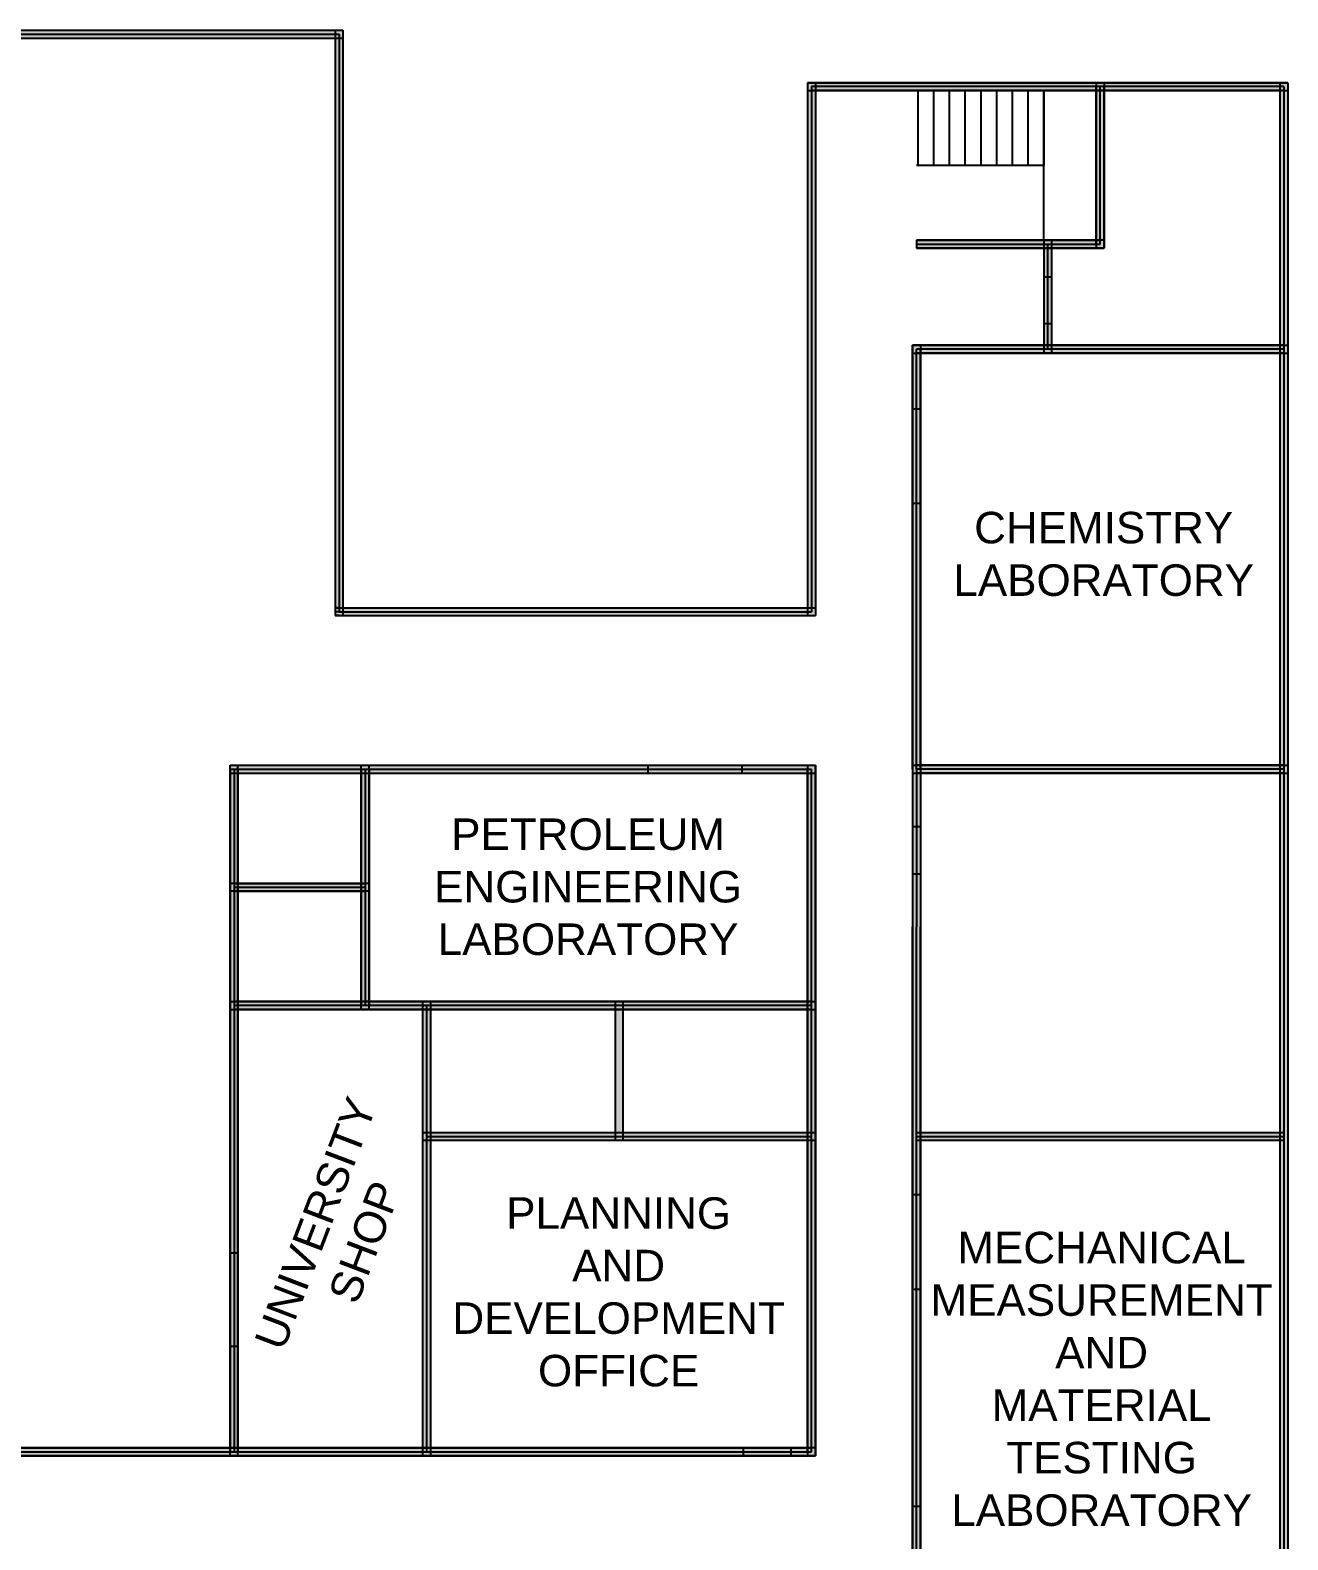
# Model space of a CAD drawing. Header units: millimetres. Extents: x 3.1 to 63.3, y 1.8 to 56.
# Drawn here: x 39.33 to 63.29, y 27.21 to 55.96 of the extents above; entities that cross this region are included whole.
import ezdxf

# ---------------------------------------------------------------- set-up
doc = ezdxf.new("R2010")
doc.units = ezdxf.units.MM
for name, color, linetype in [('1 - 1Z', 7, 'Continuous'), ('hatches', 7, 'Continuous'), ('label', 7, 'Continuous')]:
    doc.layers.add(name, color=color, linetype=linetype)
doc.styles.get("Standard").update_dxf_attribs({"font": 'arial.ttf'})

msp = doc.modelspace()

# ---------------------------------------------------------------- hatches: boundary and pattern name
at = {"layer": 'hatches'}
h = msp.add_hatch(color=256, dxfattribs=at)
h.dxf.hatch_style = 1
h.paths.add_polyline_path([(45.286, 55.959), (45.136, 55.959), (45.136, 55.884), (45.211, 55.884), (45.211, 55.809), (45.286, 55.809)])
h.paths.add_polyline_path([(45.211, 55.884), (45.136, 55.884), (45.136, 55.809), (45.211, 55.809)], flags=17)
h.paths.add_polyline_path([(45.136, 55.884), (36.461, 55.884), (29.961, 55.884), (21.286, 55.884), (21.286, 55.809), (45.136, 55.809)])
h.paths.add_polyline_path([(45.136, 55.959), (21.286, 55.959), (21.286, 55.884), (29.961, 55.884), (36.461, 55.884), (45.136, 55.884)])
h.paths.add_polyline_path([(45.211, 55.809), (45.136, 55.809), (45.136, 44.959), (45.211, 44.959)])
h.paths.add_polyline_path([(45.286, 55.809), (45.211, 55.809), (45.211, 44.959), (45.286, 44.959)])
h.paths.add_polyline_path([(45.211, 44.959), (45.136, 44.959), (45.136, 44.884), (45.211, 44.884)])
h.paths.add_polyline_path([(45.286, 44.959), (45.211, 44.959), (45.211, 44.884), (45.286, 44.884)])
h.paths.add_polyline_path([(45.286, 44.884), (45.211, 44.884), (45.136, 44.884), (45.136, 44.809), (45.286, 44.809)])
h.paths.add_polyline_path([(54.136, 44.959), (45.286, 44.959), (45.286, 44.884), (54.136, 44.884)])
h.paths.add_polyline_path([(54.136, 44.884), (45.286, 44.884), (45.286, 44.809), (54.136, 44.809)])
h.paths.add_polyline_path([(54.211, 44.959), (54.136, 44.959), (54.136, 44.884), (54.211, 44.884)], flags=17)
h.paths.add_polyline_path([(54.286, 44.959), (54.211, 44.959), (54.211, 44.884), (54.136, 44.884), (54.136, 44.809), (54.286, 44.809)])
h.paths.add_polyline_path([(54.286, 54.809), (54.211, 54.809), (54.211, 44.959), (54.286, 44.959)])
h.paths.add_polyline_path([(54.211, 54.809), (54.136, 54.809), (54.136, 44.959), (54.211, 44.959)])
h.paths.add_polyline_path([(54.286, 54.884), (54.211, 54.884), (54.211, 54.809), (54.286, 54.809)], flags=17)
h.paths.add_polyline_path([(54.286, 54.959), (54.136, 54.959), (54.136, 54.809), (54.211, 54.809), (54.211, 54.884), (54.286, 54.884)])
h.paths.add_polyline_path([(59.636, 54.959), (54.286, 54.959), (54.286, 54.884), (56.211, 54.884), (59.636, 54.884)])
h.paths.add_polyline_path([(59.636, 54.884), (56.211, 54.884), (54.286, 54.884), (54.286, 54.809), (59.636, 54.809)])
h.paths.add_polyline_path([(59.786, 54.959), (59.636, 54.959), (59.636, 54.884), (59.786, 54.884)])
h.paths.add_polyline_path([(59.786, 54.884), (59.711, 54.884), (59.711, 54.809), (59.786, 54.809)])
h = msp.add_hatch(color=256, dxfattribs=at)
h.dxf.hatch_style = 1
h.paths.add_polyline_path([(63.286, 54.959), (63.136, 54.959), (63.136, 54.884), (63.211, 54.884), (63.211, 54.809), (63.286, 54.809)])
h.paths.add_polyline_path([(63.136, 54.884), (59.786, 54.884), (59.786, 54.809), (63.136, 54.809)])
h.paths.add_polyline_path([(63.211, 54.884), (63.136, 54.884), (63.136, 54.809), (63.211, 54.809)], flags=17)
h.paths.add_polyline_path([(63.136, 54.959), (59.786, 54.959), (59.786, 54.884), (63.136, 54.884)])
h.paths.add_polyline_path([(63.286, 54.809), (63.211, 54.809), (63.211, 49.959), (63.286, 49.959)])
h.paths.add_polyline_path([(63.211, 54.809), (63.136, 54.809), (63.136, 49.959), (63.211, 49.959)])
h.paths.add_polyline_path([(63.286, 49.959), (63.211, 49.959), (63.211, 49.884), (63.211, 49.809), (63.286, 49.809)])
h.paths.add_polyline_path([(63.211, 49.959), (63.136, 49.959), (63.136, 49.884), (63.211, 49.884)])
h.paths.add_polyline_path([(63.211, 49.884), (63.136, 49.884), (63.136, 49.809), (63.211, 49.809)])
h.paths.add_polyline_path([(63.136, 49.884), (58.786, 49.884), (58.786, 49.809), (63.136, 49.809)])
h.paths.add_polyline_path([(63.136, 49.959), (58.786, 49.959), (58.786, 49.884), (63.136, 49.884)])
h.paths.add_polyline_path([(58.786, 50.372), (58.711, 50.372), (58.711, 49.959), (58.786, 49.959)])
h.paths.add_polyline_path([(58.711, 50.372), (58.636, 50.372), (58.636, 49.959), (58.711, 49.959)])
h.paths.add_polyline_path([(58.711, 49.959), (58.636, 49.959), (58.636, 49.884), (58.786, 49.884), (58.786, 49.959)])
h.paths.add_polyline_path([(58.786, 49.884), (58.636, 49.884), (58.636, 49.809), (58.786, 49.809)])
h.paths.add_polyline_path([(58.636, 49.959), (56.286, 49.959), (56.286, 49.884), (58.636, 49.884)])
h.paths.add_polyline_path([(58.636, 49.884), (56.286, 49.884), (56.286, 49.809), (58.636, 49.809)])
h.paths.add_polyline_path([(58.711, 51.809), (58.636, 51.809), (58.636, 51.259), (58.711, 51.259)])
h.paths.add_polyline_path([(58.786, 51.809), (58.711, 51.809), (58.711, 51.259), (58.786, 51.259)])
h.paths.add_polyline_path([(58.786, 51.259), (58.711, 51.259), (58.711, 50.372), (58.786, 50.372)])
h.paths.add_polyline_path([(58.711, 51.259), (58.636, 51.259), (58.636, 50.372), (58.711, 50.372)])
h.paths.add_polyline_path([(56.286, 49.884), (56.211, 49.884), (56.211, 49.809), (56.286, 49.809)], flags=17)
h.paths.add_polyline_path([(56.286, 49.959), (56.136, 49.959), (56.136, 49.809), (56.211, 49.809), (56.211, 49.884), (56.286, 49.884)])
h.paths.add_polyline_path([(56.286, 49.809), (56.211, 49.809), (56.211, 48.749), (56.286, 48.749)])
h.paths.add_polyline_path([(56.211, 49.809), (56.136, 49.809), (56.136, 48.749), (56.211, 48.749)])
h.paths.add_polyline_path([(56.211, 48.749), (56.136, 48.749), (56.136, 46.95), (56.211, 46.95)])
h.paths.add_polyline_path([(56.286, 48.749), (56.211, 48.749), (56.211, 46.95), (56.286, 46.95)])
h.paths.add_polyline_path([(56.211, 46.95), (56.136, 46.95), (56.136, 41.959), (56.211, 41.959)])
h.paths.add_polyline_path([(56.286, 46.95), (56.211, 46.95), (56.211, 41.959), (56.286, 41.959)])
h.paths.add_polyline_path([(56.286, 41.959), (56.211, 41.959), (56.211, 41.884), (56.286, 41.884)])
h.paths.add_polyline_path([(56.286, 41.884), (56.211, 41.884), (56.211, 41.809), (56.286, 41.809)])
h.paths.add_polyline_path([(56.211, 41.884), (56.211, 41.959), (56.136, 41.959), (56.136, 41.809), (56.211, 41.809)])
h = msp.add_hatch(color=256, dxfattribs=at)
h.dxf.hatch_style = 1
h.paths.add_polyline_path([(59.711, 54.884), (59.636, 54.884), (59.636, 54.809), (59.711, 54.809)])
h.paths.add_polyline_path([(59.711, 54.809), (59.636, 54.809), (59.636, 51.959), (59.711, 51.959)])
h.paths.add_polyline_path([(59.786, 54.809), (59.711, 54.809), (59.711, 51.959), (59.786, 51.959)])
h.paths.add_polyline_path([(59.711, 51.959), (59.636, 51.959), (59.636, 51.884), (59.711, 51.884)], flags=17)
h.paths.add_polyline_path([(59.786, 51.959), (59.711, 51.959), (59.711, 51.884), (59.636, 51.884), (59.636, 51.809), (59.786, 51.809)])
h.paths.add_polyline_path([(59.636, 51.959), (58.786, 51.959), (58.786, 51.884), (59.636, 51.884)])
h.paths.add_polyline_path([(59.636, 51.884), (58.786, 51.884), (58.786, 51.809), (59.636, 51.809)])
h.paths.add_polyline_path([(58.786, 51.884), (58.711, 51.884), (58.711, 51.809), (58.786, 51.809)])
h.paths.add_polyline_path([(58.711, 51.884), (58.636, 51.884), (58.636, 51.809), (58.711, 51.809)])
h.paths.add_polyline_path([(58.786, 51.959), (58.636, 51.959), (58.636, 51.884), (58.711, 51.884), (58.786, 51.884)])
h.paths.add_polyline_path([(58.636, 51.959), (56.211, 51.959), (56.211, 51.884), (58.636, 51.884)])
h.paths.add_polyline_path([(58.636, 51.884), (56.211, 51.884), (56.211, 51.809), (58.636, 51.809)])
h = msp.add_hatch(color=256, dxfattribs=at)
h.dxf.hatch_style = 1
h.paths.add_polyline_path([(63.286, 41.809), (63.211, 41.809), (63.211, 38.884), (63.211, 34.884), (63.211, 25.959), (63.286, 25.959)])
h.paths.add_polyline_path([(63.211, 41.809), (63.136, 41.809), (63.136, 34.959), (63.211, 34.959), (63.211, 38.884)])
h.paths.add_polyline_path([(63.211, 34.959), (63.136, 34.959), (63.136, 34.884), (63.211, 34.884)])
h.paths.add_polyline_path([(63.211, 34.884), (63.136, 34.884), (63.136, 34.809), (63.211, 34.809)])
h.paths.add_polyline_path([(63.136, 34.884), (56.286, 34.884), (56.286, 34.809), (63.136, 34.809)])
h.paths.add_polyline_path([(63.136, 34.959), (56.286, 34.959), (56.286, 34.884), (63.136, 34.884)])
h.paths.add_polyline_path([(56.286, 34.959), (56.211, 34.959), (56.211, 34.884), (56.286, 34.884)])
h.paths.add_polyline_path([(56.286, 34.884), (56.211, 34.884), (56.211, 34.809), (56.286, 34.809)])
h.paths.add_polyline_path([(56.286, 39.89), (56.211, 39.89), (56.211, 38.884), (56.211, 34.959), (56.286, 34.959)])
h.paths.add_polyline_path([(56.211, 38.884), (56.211, 39.89), (56.136, 39.89), (56.136, 33.781), (56.211, 33.781), (56.211, 34.884), (56.211, 34.959)])
h.paths.add_polyline_path([(56.286, 34.809), (56.211, 34.809), (56.211, 33.781), (56.286, 33.781)])
h.paths.add_polyline_path([(56.286, 33.781), (56.211, 33.781), (56.211, 31.981), (56.286, 31.981)])
h.paths.add_polyline_path([(56.211, 33.781), (56.136, 33.781), (56.136, 31.981), (56.211, 31.981)])
h.paths.add_polyline_path([(56.286, 31.981), (56.211, 31.981), (56.211, 27.85), (56.286, 27.85)])
h.paths.add_polyline_path([(56.211, 31.981), (56.136, 31.981), (56.136, 27.85), (56.211, 27.85)])
h.paths.add_polyline_path([(56.286, 26.95), (56.211, 26.95), (56.211, 25.959), (56.286, 25.959)])
h.paths.add_polyline_path([(56.286, 27.85), (56.211, 27.85), (56.211, 26.95), (56.286, 26.95)])
h.paths.add_polyline_path([(56.211, 27.85), (56.136, 27.85), (56.136, 26.95), (56.211, 26.95)])
h.paths.add_polyline_path([(56.211, 41.809), (56.136, 41.809), (56.136, 40.79), (56.211, 40.79)])
h.paths.add_polyline_path([(56.286, 41.809), (56.211, 41.809), (56.211, 40.79), (56.286, 40.79)])
h.paths.add_polyline_path([(56.286, 40.79), (56.211, 40.79), (56.211, 39.89), (56.286, 39.89)])
h.paths.add_polyline_path([(56.211, 40.79), (56.136, 40.79), (56.136, 39.89), (56.211, 39.89)])
h.paths.add_polyline_path([(63.136, 41.884), (56.286, 41.884), (56.286, 41.809), (63.136, 41.809)])
h.paths.add_polyline_path([(63.136, 41.959), (56.286, 41.959), (56.286, 41.884), (63.136, 41.884)])
h.paths.add_polyline_path([(63.286, 41.959), (63.211, 41.959), (63.211, 41.884), (63.211, 41.809), (63.286, 41.809)])
h.paths.add_polyline_path([(63.211, 41.959), (63.136, 41.959), (63.136, 41.884), (63.211, 41.884)])
h.paths.add_polyline_path([(63.211, 41.884), (63.136, 41.884), (63.136, 41.809), (63.211, 41.809)])
h.paths.add_polyline_path([(63.286, 49.809), (63.211, 49.809), (63.211, 41.959), (63.286, 41.959)])
h.paths.add_polyline_path([(63.211, 49.809), (63.136, 49.809), (63.136, 41.959), (63.211, 41.959)])
h = msp.add_hatch(color=256, dxfattribs=at)
h.dxf.hatch_style = 1
h.paths.add_polyline_path([(43.286, 41.959), (43.136, 41.959), (43.136, 41.884), (43.211, 41.884), (43.286, 41.884)])
h.paths.add_polyline_path([(43.211, 41.884), (43.136, 41.884), (43.136, 41.809), (43.211, 41.809)])
h.paths.add_polyline_path([(43.286, 41.884), (43.211, 41.884), (43.211, 41.809), (43.286, 41.809)])
h.paths.add_polyline_path([(43.286, 41.809), (43.211, 41.809), (43.211, 39.709), (43.286, 39.709)])
h.paths.add_polyline_path([(43.211, 41.809), (43.136, 41.809), (43.136, 39.709), (43.211, 39.709)])
h.paths.add_polyline_path([(45.633, 41.884), (43.286, 41.884), (43.286, 41.809), (45.633, 41.809)])
h.paths.add_polyline_path([(45.633, 41.959), (43.286, 41.959), (43.286, 41.884), (45.633, 41.884)])
h.paths.add_polyline_path([(45.783, 41.959), (45.633, 41.959), (45.633, 41.884), (45.783, 41.884)])
h.paths.add_polyline_path([(45.783, 41.884), (45.708, 41.884), (45.708, 41.809), (45.783, 41.809)])
h.paths.add_polyline_path([(45.708, 41.884), (45.633, 41.884), (45.633, 41.809), (45.708, 41.809)])
h.paths.add_polyline_path([(45.708, 41.809), (45.633, 41.809), (45.633, 39.709), (45.708, 39.709)])
h.paths.add_polyline_path([(45.783, 41.809), (45.708, 41.809), (45.708, 39.709), (45.783, 39.709)])
h.paths.add_polyline_path([(45.708, 39.709), (45.633, 39.709), (45.633, 39.634), (45.708, 39.634)])
h.paths.add_polyline_path([(45.708, 39.634), (45.633, 39.634), (45.633, 39.559), (45.708, 39.559)])
h.paths.add_polyline_path([(45.783, 39.709), (45.708, 39.709), (45.708, 39.634), (45.708, 39.559), (45.783, 39.559)])
h.paths.add_polyline_path([(45.783, 39.559), (45.708, 39.559), (45.708, 37.459), (45.783, 37.459)])
h.paths.add_polyline_path([(45.708, 39.559), (45.633, 39.559), (45.633, 37.459), (45.708, 37.459)])
h.paths.add_polyline_path([(45.633, 39.709), (43.286, 39.709), (43.286, 39.634), (45.633, 39.634)])
h.paths.add_polyline_path([(45.633, 39.634), (43.286, 39.634), (43.286, 39.559), (45.633, 39.559)])
h.paths.add_polyline_path([(43.211, 39.709), (43.136, 39.709), (43.136, 39.559), (43.211, 39.559)])
h.paths.add_polyline_path([(43.286, 39.709), (43.211, 39.709), (43.211, 39.634), (43.286, 39.634)])
h.paths.add_polyline_path([(43.286, 39.634), (43.211, 39.634), (43.211, 39.559), (43.286, 39.559)])
h.paths.add_polyline_path([(43.286, 39.559), (43.211, 39.559), (43.211, 37.459), (43.286, 37.459)])
h.paths.add_polyline_path([(43.211, 39.559), (43.136, 39.559), (43.136, 37.459), (43.211, 37.459)])
h.paths.add_polyline_path([(51.098, 41.959), (45.783, 41.959), (45.783, 41.884), (51.098, 41.884)])
h.paths.add_polyline_path([(51.098, 41.884), (45.783, 41.884), (45.783, 41.809), (51.098, 41.809)])
h.paths.add_polyline_path([(54.136, 41.959), (52.885, 41.959), (52.885, 41.884), (54.136, 41.884)])
h.paths.add_polyline_path([(54.136, 41.884), (52.885, 41.884), (52.885, 41.809), (54.136, 41.809)])
h.paths.add_polyline_path([(52.885, 41.884), (51.098, 41.884), (51.098, 41.809), (52.885, 41.809)])
h.paths.add_polyline_path([(52.885, 41.959), (51.098, 41.959), (51.098, 41.884), (52.885, 41.884)])
h.paths.add_polyline_path([(54.286, 41.959), (54.136, 41.959), (54.136, 41.884), (54.211, 41.884), (54.211, 41.809), (54.286, 41.809)])
h.paths.add_polyline_path([(54.211, 41.884), (54.136, 41.884), (54.136, 41.809), (54.211, 41.809)], flags=17)
h.paths.add_polyline_path([(54.286, 41.809), (54.211, 41.809), (54.211, 37.459), (54.286, 37.459)])
h.paths.add_polyline_path([(54.211, 41.809), (54.136, 41.809), (54.136, 37.459), (54.211, 37.459)])
h.paths.add_polyline_path([(54.286, 37.459), (54.211, 37.459), (54.211, 37.309), (54.286, 37.309)])
h.paths.add_polyline_path([(54.211, 37.384), (54.136, 37.384), (54.136, 37.309), (54.211, 37.309)])
h.paths.add_polyline_path([(54.211, 37.459), (54.136, 37.459), (54.136, 37.384), (54.211, 37.384)])
h.paths.add_polyline_path([(54.136, 37.459), (50.62, 37.459), (50.62, 37.384), (54.136, 37.384)])
h.paths.add_polyline_path([(54.136, 37.384), (50.62, 37.384), (50.62, 37.309), (54.136, 37.309)])
h.paths.add_polyline_path([(50.62, 37.384), (50.47, 37.384), (50.47, 37.309), (50.62, 37.309)])
h.paths.add_polyline_path([(50.62, 37.459), (50.47, 37.459), (50.47, 37.384), (50.62, 37.384)])
h.paths.add_polyline_path([(50.47, 37.459), (46.953, 37.459), (46.953, 37.384), (50.47, 37.384)])
h.paths.add_polyline_path([(50.47, 37.384), (46.953, 37.384), (46.953, 37.309), (50.47, 37.309)])
h.paths.add_polyline_path([(46.953, 37.459), (46.803, 37.459), (46.803, 37.384), (46.953, 37.384)])
h.paths.add_polyline_path([(46.953, 37.309), (46.878, 37.309), (46.878, 34.959), (46.953, 34.959)])
h.paths.add_polyline_path([(46.878, 37.384), (46.803, 37.384), (46.803, 37.309), (46.878, 37.309)])
h.paths.add_polyline_path([(46.953, 37.384), (46.878, 37.384), (46.878, 37.309), (46.953, 37.309)])
h.paths.add_polyline_path([(46.803, 37.384), (45.783, 37.384), (45.783, 37.309), (46.803, 37.309)])
h.paths.add_polyline_path([(46.803, 37.459), (45.783, 37.459), (45.783, 37.384), (46.803, 37.384)])
h = msp.add_hatch(color=256, dxfattribs=at)
h.dxf.hatch_style = 1
h.paths.add_polyline_path([(45.708, 37.459), (45.633, 37.459), (45.633, 37.384), (45.708, 37.384)])
h.paths.add_polyline_path([(45.783, 37.459), (45.708, 37.459), (45.708, 37.384), (45.783, 37.384)])
h.paths.add_polyline_path([(45.783, 37.384), (45.708, 37.384), (45.633, 37.384), (45.633, 37.309), (45.783, 37.309)])
h.paths.add_polyline_path([(45.633, 37.384), (43.286, 37.384), (43.286, 37.309), (45.633, 37.309)])
h.paths.add_polyline_path([(45.633, 37.459), (43.286, 37.459), (43.286, 37.384), (45.633, 37.384)])
h.paths.add_polyline_path([(43.286, 37.459), (43.211, 37.459), (43.211, 37.384), (43.286, 37.384)])
h.paths.add_polyline_path([(43.286, 37.384), (43.211, 37.384), (43.211, 37.309), (43.286, 37.309)])
h.paths.add_polyline_path([(43.211, 37.459), (43.136, 37.459), (43.136, 37.309), (43.211, 37.309), (43.211, 37.384)])
h.paths.add_polyline_path([(43.211, 37.309), (43.136, 37.309), (43.136, 32.673), (43.211, 32.673)])
h.paths.add_polyline_path([(43.286, 37.309), (43.211, 37.309), (43.211, 32.673), (43.286, 32.673)])
h.paths.add_polyline_path([(43.286, 32.673), (43.211, 32.673), (43.211, 30.886), (43.286, 30.886)])
h.paths.add_polyline_path([(43.211, 32.673), (43.136, 32.673), (43.136, 30.886), (43.211, 30.886)])
h.paths.add_polyline_path([(43.286, 30.886), (43.211, 30.886), (43.211, 28.959), (43.286, 28.959)])
h.paths.add_polyline_path([(43.211, 30.886), (43.136, 30.886), (43.136, 28.959), (43.211, 28.959)])
h.paths.add_polyline_path([(46.953, 34.809), (46.878, 34.809), (46.878, 28.959), (46.953, 28.959)])
h.paths.add_polyline_path([(46.878, 34.809), (46.803, 34.809), (46.803, 28.959), (46.878, 28.959)])
h.paths.add_polyline_path([(46.878, 37.309), (46.803, 37.309), (46.803, 34.959), (46.878, 34.959)])
h.paths.add_polyline_path([(46.878, 34.959), (46.803, 34.959), (46.803, 34.809), (46.878, 34.809)])
h.paths.add_polyline_path([(46.953, 34.884), (46.878, 34.884), (46.878, 34.809), (46.953, 34.809)])
h.paths.add_polyline_path([(46.953, 34.959), (46.878, 34.959), (46.878, 34.884), (46.953, 34.884)])
h.paths.add_polyline_path([(50.47, 34.959), (46.953, 34.959), (46.953, 34.884), (50.47, 34.884)])
h.paths.add_polyline_path([(50.47, 34.884), (46.953, 34.884), (46.953, 34.809), (50.47, 34.809)])
h.paths.add_polyline_path([(50.62, 34.959), (50.47, 34.959), (50.47, 34.884), (50.545, 34.884), (50.62, 34.884)])
h.paths.add_polyline_path([(50.62, 34.884), (50.545, 34.884), (50.47, 34.884), (50.47, 34.809), (50.62, 34.809)])
h.paths.add_polyline_path([(50.62, 37.309), (50.47, 37.309), (50.47, 34.959), (50.62, 34.959)])
h.paths.add_polyline_path([(54.136, 34.959), (50.62, 34.959), (50.62, 34.884), (54.136, 34.884)])
h.paths.add_polyline_path([(54.136, 34.884), (50.62, 34.884), (50.62, 34.809), (54.136, 34.809)])
h.paths.add_polyline_path([(54.286, 37.309), (54.211, 37.309), (54.211, 34.959), (54.286, 34.959)])
h.paths.add_polyline_path([(54.211, 37.309), (54.136, 37.309), (54.136, 34.959), (54.211, 34.959)])
h.paths.add_polyline_path([(54.211, 34.959), (54.136, 34.959), (54.136, 34.884), (54.211, 34.884)])
h.paths.add_polyline_path([(54.211, 34.884), (54.136, 34.884), (54.136, 34.809), (54.211, 34.809)])
h.paths.add_polyline_path([(54.286, 34.959), (54.211, 34.959), (54.211, 34.809), (54.286, 34.809)])
h = msp.add_hatch(color=256, dxfattribs=at)
h.dxf.hatch_style = 1
h.paths.add_polyline_path([(54.211, 34.809), (54.136, 34.809), (54.136, 28.959), (54.211, 28.959)])
h.paths.add_polyline_path([(54.286, 34.809), (54.211, 34.809), (54.211, 28.959), (54.286, 28.959)])
h = msp.add_hatch(color=256, dxfattribs=at)
h.dxf.hatch_style = 1
h.paths.add_polyline_path([(56.211, 26.95), (56.136, 26.95), (56.136, 25.959), (56.211, 25.959)])
h.paths.add_polyline_path([(56.211, 25.959), (56.136, 25.959), (56.136, 25.809), (56.211, 25.809), (56.211, 25.884)])
h.paths.add_polyline_path([(56.286, 25.959), (56.211, 25.959), (56.211, 25.884), (56.286, 25.884)])
h.paths.add_polyline_path([(56.286, 25.884), (56.211, 25.884), (56.211, 25.809), (56.286, 25.809)])
h.paths.add_polyline_path([(63.136, 25.959), (56.286, 25.959), (56.286, 25.884), (63.136, 25.884)])
h.paths.add_polyline_path([(63.136, 25.884), (56.286, 25.884), (56.286, 25.809), (63.136, 25.809)])
h.paths.add_polyline_path([(63.211, 34.809), (63.136, 34.809), (63.136, 25.959), (63.211, 25.959)])
h.paths.add_polyline_path([(63.211, 25.959), (63.136, 25.959), (63.136, 25.884), (63.211, 25.884)])
h.paths.add_polyline_path([(63.211, 25.884), (63.136, 25.884), (63.136, 25.809), (63.211, 25.809)])
h.paths.add_polyline_path([(63.286, 25.959), (63.211, 25.959), (63.211, 25.884), (63.211, 25.809), (63.286, 25.809)])
h.paths.add_polyline_path([(63.286, 25.809), (63.211, 25.809), (63.211, 17.884), (63.211, 13.459), (63.286, 13.459)])
h.paths.add_polyline_path([(63.211, 25.809), (63.136, 25.809), (63.136, 17.959), (63.211, 17.959)])
h.paths.add_polyline_path([(63.211, 17.884), (63.136, 17.884), (63.136, 17.809), (63.211, 17.809)])
h.paths.add_polyline_path([(63.211, 17.959), (63.136, 17.959), (63.136, 17.884), (63.211, 17.884)])
h = msp.add_hatch(color=256, dxfattribs=at)
h.dxf.hatch_style = 1
h.paths.add_polyline_path([(52.918, 28.884), (46.953, 28.884), (46.953, 28.809), (52.918, 28.809)])
h.paths.add_polyline_path([(52.918, 28.959), (46.953, 28.959), (46.953, 28.884), (52.918, 28.884)])
h.paths.add_polyline_path([(46.953, 28.959), (46.878, 28.959), (46.878, 28.884), (46.953, 28.884)])
h.paths.add_polyline_path([(46.878, 28.959), (46.803, 28.959), (46.803, 28.884), (46.878, 28.884)])
h.paths.add_polyline_path([(46.953, 28.884), (46.878, 28.884), (46.803, 28.884), (46.803, 28.809), (46.953, 28.809)])
h.paths.add_polyline_path([(46.803, 28.959), (43.286, 28.959), (43.286, 28.884), (46.803, 28.884)])
h.paths.add_polyline_path([(46.803, 28.884), (43.286, 28.884), (43.286, 28.809), (46.803, 28.809)])
h.paths.add_polyline_path([(43.211, 28.959), (43.136, 28.959), (43.136, 28.884), (43.211, 28.884)])
h.paths.add_polyline_path([(43.286, 28.959), (43.211, 28.959), (43.211, 28.884), (43.286, 28.884)])
h.paths.add_polyline_path([(43.286, 28.884), (43.211, 28.884), (43.136, 28.884), (43.136, 28.809), (43.286, 28.809)])
h.paths.add_polyline_path([(43.136, 28.959), (36.127, 28.959), (36.127, 28.884), (43.136, 28.884)])
h.paths.add_polyline_path([(43.136, 28.884), (36.127, 28.884), (36.127, 28.809), (43.136, 28.809)])
h.paths.add_polyline_path([(30.286, 28.959), (30.211, 28.959), (30.211, 28.884), (30.286, 28.884)])
h.paths.add_polyline_path([(30.296, 28.959), (30.286, 28.959), (30.286, 28.884), (30.296, 28.884)])
h.paths.add_polyline_path([(30.296, 28.884), (30.286, 28.884), (30.286, 28.809), (30.296, 28.809)])
h.paths.add_polyline_path([(30.286, 28.884), (30.211, 28.884), (30.136, 28.884), (30.136, 28.809), (30.286, 28.809)])
h.paths.add_polyline_path([(30.211, 28.959), (30.136, 28.959), (30.136, 28.884), (30.211, 28.884)])
h.paths.add_polyline_path([(30.136, 28.959), (27.039, 28.959), (27.039, 28.884), (30.136, 28.884)])
h.paths.add_polyline_path([(30.136, 28.884), (27.039, 28.884), (27.039, 28.809), (30.136, 28.809)])
h.paths.add_polyline_path([(27.039, 28.959), (26.139, 28.959), (26.139, 28.884), (27.039, 28.884)])
h.paths.add_polyline_path([(27.039, 28.884), (26.139, 28.884), (26.139, 28.809), (27.039, 28.809)])
h.paths.add_polyline_path([(26.139, 28.959), (23.286, 28.959), (23.286, 28.884), (26.139, 28.884)])
h.paths.add_polyline_path([(26.139, 28.884), (23.286, 28.884), (23.286, 28.809), (26.139, 28.809)])
h = msp.add_hatch(color=256, dxfattribs=at)
h.dxf.hatch_style = 1
h.paths.add_polyline_path([(56.286, 18.965), (56.211, 18.965), (56.211, 17.959), (56.286, 17.959)])
h.paths.add_polyline_path([(56.286, 19.865), (56.211, 19.865), (56.211, 18.965), (56.286, 18.965)])
h.paths.add_polyline_path([(56.211, 19.865), (56.136, 19.865), (56.136, 18.965), (56.211, 18.965)])
h.paths.add_polyline_path([(56.286, 25.809), (56.211, 25.809), (56.211, 19.865), (56.286, 19.865)])
h.paths.add_polyline_path([(56.211, 25.809), (56.136, 25.809), (56.136, 19.865), (56.211, 19.865)])
h.paths.add_polyline_path([(54.286, 28.959), (54.211, 28.959), (54.211, 28.884), (54.136, 28.884), (54.136, 28.809), (54.286, 28.809)])
h.paths.add_polyline_path([(54.211, 28.959), (54.136, 28.959), (54.136, 28.884), (54.211, 28.884)], flags=17)
h.paths.add_polyline_path([(54.136, 28.959), (53.825, 28.959), (53.825, 28.884), (54.136, 28.884)])
h.paths.add_polyline_path([(54.136, 28.884), (53.825, 28.884), (53.825, 28.809), (54.136, 28.809)])
h.paths.add_polyline_path([(53.825, 28.884), (52.918, 28.884), (52.918, 28.809), (53.825, 28.809)])
h.paths.add_polyline_path([(53.825, 28.959), (52.918, 28.959), (52.918, 28.884), (53.825, 28.884)])

# ---------------------------------------------------------------- linework, layer by layer
at = {"layer": '1 - 1Z'}
for p, q in [((21.136, 55.959), (45.286, 55.959)), ((21.136, 55.809), (45.286, 55.809)), ((36.461, 55.959), (45.286, 55.959)), ((36.461, 55.884), (45.211, 55.884)), ((36.461, 55.809), (45.211, 55.809)), ((45.136, 55.959), (45.136, 44.809)), ((45.136, 55.884), (45.136, 44.884)), ((45.211, 55.884), (45.211, 44.884)), ((45.286, 55.959), (45.286, 44.884)), ((45.286, 55.959), (45.286, 44.809)), ((56.211, 54.959), (54.136, 54.959)), ((54.136, 54.959), (54.136, 44.884)), ((54.136, 54.959), (54.136, 44.809)), ((54.136, 54.959), (63.286, 54.959)), ((54.286, 54.959), (54.286, 44.809)), ((63.286, 54.959), (56.211, 54.959)), ((59.636, 54.959), (59.636, 51.809)), ((59.786, 54.959), (59.786, 51.809)), ((63.136, 54.959), (63.136, 1.809)), ((63.286, 54.959), (63.286, 49.884)), ((63.286, 54.959), (63.286, 1.809)), ((54.136, 54.809), (63.286, 54.809)), ((56.211, 54.884), (54.211, 54.884)), ((54.211, 54.884), (54.211, 44.884)), ((56.211, 54.809), (54.211, 54.809)), ((54.286, 54.884), (54.286, 44.809)), ((63.211, 54.884), (56.211, 54.884)), ((63.211, 54.809), (56.211, 54.809)), ((56.236, 54.809), (56.236, 53.384)), ((56.536, 54.809), (56.536, 53.384)), ((56.836, 54.809), (56.836, 53.384)), ((57.136, 54.809), (57.136, 53.384)), ((57.436, 54.809), (57.436, 53.384)), ((57.736, 54.809), (57.736, 53.384)), ((58.036, 54.809), (58.036, 53.384)), ((58.336, 54.809), (58.336, 53.384)), ((58.636, 51.959), (58.636, 54.809)), ((58.636, 54.809), (58.636, 53.384)), ((59.636, 51.884), (59.636, 54.884)), ((59.711, 51.884), (59.711, 54.884)), ((59.786, 51.809), (59.786, 54.884)), ((63.136, 54.884), (63.136, 49.884)), ((63.211, 54.884), (63.211, 49.884)), ((58.636, 53.384), (56.211, 53.384)), ((56.211, 51.959), (59.711, 51.959)), ((59.786, 51.959), (56.211, 51.959)), ((56.211, 51.959), (56.211, 51.809)), ((56.211, 51.884), (59.711, 51.884)), ((56.211, 51.809), (59.786, 51.809)), ((59.786, 51.809), (56.211, 51.809)), ((58.636, 51.959), (58.636, 49.809)), ((58.636, 51.884), (58.636, 49.89)), ((58.711, 51.884), (58.711, 49.89)), ((58.786, 51.959), (58.786, 49.809)), ((58.786, 51.884), (58.786, 49.89)), ((58.636, 51.259), (58.786, 51.259)), ((58.636, 50.372), (58.786, 50.372)), ((63.211, 49.959), (56.136, 49.959)), ((56.136, 41.884), (56.136, 49.959)), ((56.136, 49.959), (56.136, 1.809)), ((56.136, 49.959), (63.286, 49.959)), ((56.136, 49.809), (63.286, 49.809)), ((63.211, 49.884), (56.211, 49.884)), ((56.211, 41.884), (56.211, 49.884)), ((63.211, 49.809), (56.211, 49.809)), ((56.286, 49.959), (56.286, 1.809)), ((56.286, 41.884), (56.286, 49.884)), ((63.136, 49.884), (63.136, 41.884)), ((63.211, 49.884), (63.211, 41.884)), ((63.286, 49.884), (63.286, 41.884)), ((56.136, 46.95), (56.286, 46.95)), ((45.211, 44.959), (45.136, 44.959)), ((45.136, 44.959), (54.286, 44.959)), ((45.211, 44.884), (45.136, 44.884)), ((45.211, 44.959), (54.211, 44.959)), ((45.211, 44.884), (54.211, 44.884)), ((45.211, 44.809), (45.136, 44.809)), ((45.136, 44.809), (54.286, 44.809)), ((45.211, 44.809), (54.286, 44.809)), ((43.136, 28.809), (43.136, 41.959)), ((43.136, 41.959), (54.286, 41.959)), ((43.136, 41.959), (43.211, 41.959)), ((43.136, 41.884), (43.136, 28.884)), ((43.136, 41.884), (43.211, 41.884)), ((43.136, 41.809), (54.286, 41.809)), ((43.136, 41.809), (43.211, 41.809)), ((43.211, 41.959), (54.286, 41.959)), ((43.211, 41.884), (54.211, 41.884)), ((43.211, 41.884), (43.211, 28.884)), ((43.211, 41.809), (54.211, 41.809)), ((43.286, 28.809), (43.286, 41.959)), ((43.286, 41.884), (43.286, 28.884)), ((45.633, 37.309), (45.633, 41.959)), ((45.633, 41.884), (45.633, 37.384)), ((45.708, 41.884), (45.708, 37.384)), ((45.783, 37.309), (45.783, 41.959)), ((45.783, 41.884), (45.783, 37.384)), ((51.098, 41.809), (51.098, 41.959)), ((52.885, 41.959), (52.885, 41.809)), ((54.136, 41.959), (54.136, 28.809)), ((54.136, 28.884), (54.136, 41.884)), ((54.211, 28.884), (54.211, 41.884)), ((54.286, 28.809), (54.286, 41.959)), ((54.286, 41.959), (54.286, 28.809)), ((56.136, 41.959), (63.286, 41.959)), ((56.136, 41.884), (56.136, 38.884)), ((56.136, 41.809), (63.286, 41.809)), ((63.211, 41.959), (56.211, 41.959)), ((63.211, 41.884), (56.211, 41.884)), ((56.211, 41.884), (56.211, 38.884)), ((63.211, 41.809), (56.211, 41.809)), ((56.286, 41.884), (56.286, 38.884)), ((56.286, 41.884), (56.286, 38.884)), ((63.136, 41.884), (63.136, 38.884)), ((63.211, 41.884), (63.211, 38.884)), ((63.286, 41.884), (63.286, 38.884)), ((56.136, 40.79), (56.286, 40.79)), ((45.783, 39.709), (43.136, 39.709)), ((43.211, 39.709), (45.711, 39.709)), ((56.136, 39.89), (56.286, 39.89)), ((45.783, 39.559), (43.136, 39.559)), ((43.211, 39.634), (45.711, 39.634)), ((43.211, 39.559), (45.711, 39.559)), ((56.136, 34.884), (56.136, 38.884)), ((56.211, 34.884), (56.211, 38.884)), ((56.286, 34.884), (56.286, 38.884)), ((63.136, 38.884), (63.136, 34.884)), ((63.211, 38.884), (63.211, 34.884)), ((63.286, 38.884), (63.286, 34.884)), ((43.136, 37.459), (54.286, 37.459)), ((54.211, 37.459), (43.211, 37.459)), ((54.211, 37.384), (43.211, 37.384)), ((46.803, 37.459), (46.803, 28.809)), ((46.878, 37.384), (46.878, 28.884)), ((46.953, 37.459), (46.953, 28.809)), ((50.47, 37.459), (50.47, 34.809)), ((50.62, 37.459), (50.62, 34.809)), ((43.136, 37.309), (54.286, 37.309)), ((54.211, 37.309), (43.211, 37.309)), ((54.286, 34.959), (46.803, 34.959)), ((54.286, 34.809), (46.803, 34.809)), ((50.545, 34.884), (46.878, 34.884)), ((54.211, 34.884), (50.545, 34.884)), ((56.136, 25.884), (56.136, 34.884)), ((63.211, 34.959), (56.211, 34.959)), ((63.211, 34.884), (56.211, 34.884)), ((56.211, 25.884), (56.211, 34.884)), ((63.211, 34.809), (56.211, 34.809)), ((56.286, 25.884), (56.286, 34.884)), ((63.136, 34.884), (63.136, 25.884)), ((63.211, 34.884), (63.211, 25.884)), ((63.286, 34.884), (63.286, 25.884)), ((56.136, 33.781), (56.286, 33.781)), ((43.136, 32.673), (43.286, 32.673)), ((56.136, 31.981), (56.286, 31.981)), ((43.286, 30.886), (43.136, 30.886)), ((54.286, 28.959), (36.127, 28.959)), ((36.127, 28.959), (43.211, 28.959)), ((36.127, 28.884), (43.211, 28.884)), ((54.286, 28.809), (36.127, 28.809)), ((36.127, 28.809), (43.211, 28.809)), ((43.211, 28.959), (54.211, 28.959)), ((43.211, 28.884), (54.211, 28.884)), ((43.211, 28.809), (54.286, 28.809)), ((52.918, 28.809), (52.918, 28.959)), ((53.825, 28.809), (53.825, 28.959)), ((56.136, 27.85), (56.286, 27.85))]:
    msp.add_line(p, q, dxfattribs=at)
msp.add_lwpolyline([(56.136, 48.749), (56.286, 48.749)], dxfattribs=at)

# ---------------------------------------------------------------- texts
at = {"layer": 'label', "char_height": 0.6, "attachment_point": 1}
for s, insert in [('\\pxqc;CHEMISTRY LABORATORY', (56.822, 46.785)), ('\\pxqc;PETROLEUM ENGINEERING LABORATORY', (46.999, 40.946)), ('\\pxqc;PLANNING AND DEVELOPMENT OFFICE ', (47.581, 33.73)), ('\\pxqc;MECHANICAL MEASUREMENT AND MATERIAL TESTING LABORATORY', (56.782, 33.073))]:
    msp.add_mtext_dynamic_manual_height_columns(s, width=5.91367, gutter_width=12.5, heights=[0], dxfattribs=dict(at, insert=insert))
at = {"layer": 'label', "insert": (43.429, 30.578), "char_height": 0.6, "attachment_point": 1, "rotation": 69.152}
msp.add_mtext_dynamic_manual_height_columns('\\pxqc;UNIVERSITY SHOP', width=5.91367, gutter_width=12.5, heights=[0], dxfattribs=at)

doc.saveas('drawing.dxf')
